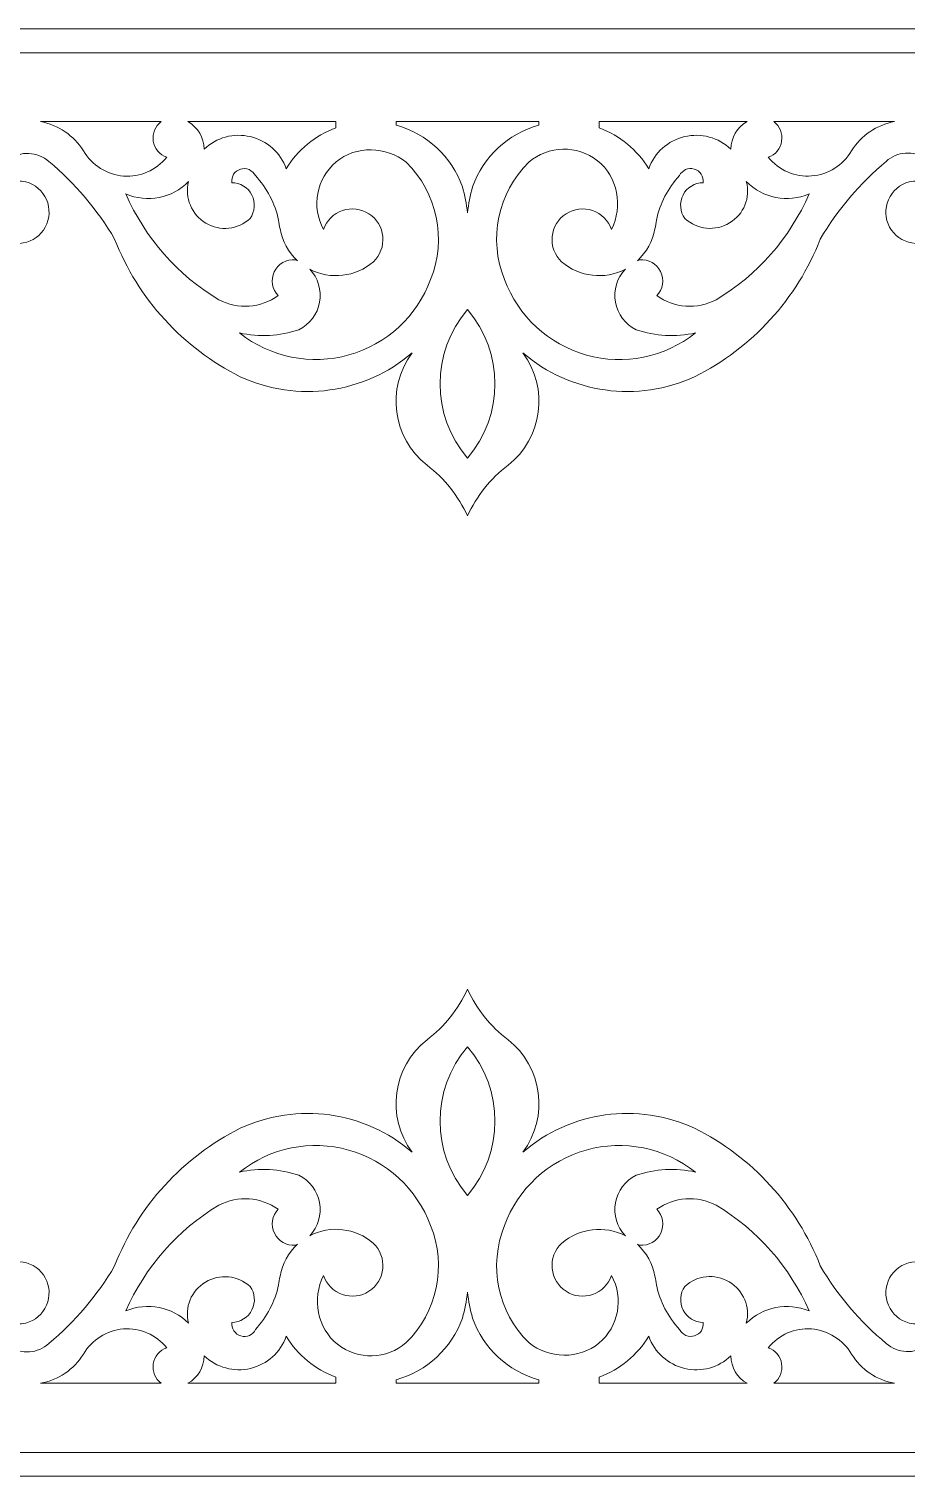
# Model space of a CAD drawing. Header units: millimetres. Extents: x 4605 to 4849, y 2366 to 2625.
# Drawn here: x 4670.2 to 4744.1, y 2366.1 to 2488.1 of the extents above; entities that cross this region are included whole.
import ezdxf

# ---------------------------------------------------------------- set-up
doc = ezdxf.new("R2010")
doc.units = ezdxf.units.MM
doc.header["$MEASUREMENT"] = 0
doc.layers.add('SITARA ALL', color=18, linetype='Continuous', true_color=0x000000)

msp = doc.modelspace()

# ---------------------------------------------------------------- linework, layer by layer
at = {"layer": 'SITARA ALL', "lineweight": 9}
for points, knots in [([(4605.15, 2488.06), (4605.15, 2488.06), (4849.15, 2488.06), (4849.15, 2488.06), (4849.15, 2488.06), (4849.15, 2366.06), (4849.15, 2366.06), (4849.15, 2366.06), (4605.15, 2366.06), (4605.15, 2366.06), (4605.15, 2366.06), (4605.15, 2488.06), (4605.15, 2488.06)], [0, 0, 0, 0, 0.25, 0.25, 0.25, 0.5, 0.5, 0.5, 0.75, 0.75, 0.75, 1, 1, 1, 1]), ([(4807.15, 2431.8), (4807.15, 2431.8), (4807.15, 2486.06), (4807.15, 2486.06), (4807.15, 2486.06), (4707.15, 2486.06), (4707.15, 2486.06), (4707.15, 2486.06), (4607.15, 2486.06), (4607.15, 2486.06), (4607.15, 2486.06), (4607.15, 2431.8), (4607.15, 2431.8), (4607.15, 2431.8), (4612.95, 2431.8), (4612.95, 2431.8), (4612.95, 2431.8), (4612.95, 2434.36), (4612.95, 2434.36), (4615.06, 2432.91), (4617.7, 2432.46), (4620.17, 2433.14), (4622.64, 2433.81), (4624.68, 2435.53), (4625.76, 2437.85), (4627.11, 2436.08), (4629.43, 2435.37), (4631.54, 2436.06), (4633.65, 2436.75), (4635.1, 2438.65), (4635.15, 2440.87), (4635.4, 2445.34), (4633.03, 2449.54), (4629.09, 2451.65), (4633.81, 2451.02), (4638.57, 2452.6), (4641.98, 2455.94), (4645.38, 2459.28), (4647.06, 2463.98), (4646.52, 2468.72), (4646.86, 2468.11), (4647.34, 2467.58), (4647.92, 2467.18), (4652.59, 2464.42), (4658.5, 2465.01), (4662.53, 2468.64), (4664, 2470.33), (4663.9, 2472.87), (4662.3, 2474.43), (4662.77, 2474.17), (4663.33, 2474.1), (4663.85, 2474.24), (4664.09, 2474.27), (4664.33, 2474.36), (4664.53, 2474.51), (4664.02, 2472.26), (4664.24, 2469.9), (4665.13, 2467.78), (4665.72, 2466.59), (4665.57, 2465.17), (4664.74, 2464.13), (4664.3, 2464.58), (4663.68, 2464.82), (4663.05, 2464.78), (4662.42, 2464.74), (4661.84, 2464.43), (4661.45, 2463.92), (4661.07, 2463.42), (4660.93, 2462.77), (4661.07, 2462.15), (4661.21, 2461.53), (4661.61, 2461.01), (4662.17, 2460.71), (4663.64, 2460.03), (4665.38, 2460.26), (4666.63, 2461.29), (4667.88, 2462.33), (4668.44, 2463.96), (4668.06, 2465.54), (4667.98, 2467.26), (4667.78, 2468.97), (4667.46, 2470.65), (4668.06, 2470.11), (4668.88, 2469.88), (4669.68, 2470.02), (4670.47, 2470.16), (4671.16, 2470.65), (4671.54, 2471.36), (4671.93, 2472.08), (4671.96, 2472.93), (4671.64, 2473.67), (4671.32, 2474.41), (4670.68, 2474.96), (4669.9, 2475.17), (4669.42, 2475.29), (4668.91, 2475.22), (4668.5, 2474.95), (4668.08, 2474.69), (4667.8, 2474.27), (4667.71, 2473.78), (4667.14, 2474.9), (4667.44, 2476.27), (4668.43, 2477.04), (4669.42, 2477.81), (4670.89, 2477.71), (4671.84, 2476.89), (4674.05, 2475.04), (4675.93, 2472.83), (4677.39, 2470.35), (4679.36, 2465.29), (4683.14, 2461.16), (4687.99, 2458.74), (4692.8, 2456.52), (4698.46, 2457.31), (4702.48, 2460.75), (4700.26, 2457.78), (4700.81, 2453.57), (4703.74, 2451.28), (4705.21, 2450.16), (4706.39, 2448.69), (4707.15, 2447), (4707.92, 2448.69), (4709.09, 2450.16), (4710.57, 2451.28), (4713.49, 2453.58), (4714.05, 2457.78), (4711.82, 2460.75), (4715.85, 2457.31), (4721.5, 2456.52), (4726.31, 2458.74), (4731.17, 2461.16), (4734.94, 2465.29), (4736.91, 2470.35), (4738.37, 2472.83), (4740.25, 2475.04), (4742.47, 2476.89), (4743.38, 2477.75), (4744.78, 2477.84), (4745.8, 2477.1), (4746.82, 2476.36), (4747.13, 2474.92), (4746.6, 2473.78), (4746.51, 2474.27), (4746.22, 2474.69), (4745.8, 2474.96), (4745.39, 2475.22), (4744.88, 2475.3), (4744.41, 2475.17), (4743.63, 2474.96), (4742.98, 2474.41), (4742.66, 2473.66), (4742.34, 2472.92), (4742.37, 2472.08), (4742.76, 2471.36), (4743.14, 2470.65), (4743.83, 2470.16), (4744.63, 2470.02), (4745.43, 2469.88), (4746.24, 2470.11), (4746.84, 2470.65), (4746.52, 2468.97), (4746.32, 2467.26), (4746.24, 2465.54), (4745.87, 2463.96), (4746.43, 2462.3), (4747.69, 2461.28), (4748.95, 2460.25), (4750.66, 2460.03), (4752.14, 2460.71), (4752.7, 2461.01), (4753.1, 2461.53), (4753.23, 2462.15), (4753.37, 2462.77), (4753.23, 2463.42), (4752.85, 2463.92), (4752.47, 2464.43), (4751.88, 2464.74), (4751.25, 2464.78), (4750.62, 2464.82), (4750, 2464.58), (4749.56, 2464.13), (4748.74, 2465.17), (4748.59, 2466.59), (4749.17, 2467.78), (4750.07, 2469.9), (4750.28, 2472.26), (4749.78, 2474.51), (4749.98, 2474.36), (4750.21, 2474.27), (4750.46, 2474.24), (4750.98, 2474.1), (4751.53, 2474.17), (4752, 2474.43), (4750.41, 2472.86), (4750.3, 2470.33), (4751.77, 2468.64), (4755.81, 2465.02), (4761.72, 2464.42), (4766.39, 2467.18), (4766.96, 2467.58), (4767.44, 2468.11), (4767.78, 2468.72), (4767.25, 2463.98), (4768.94, 2459.26), (4772.35, 2455.92), (4775.76, 2452.59), (4780.49, 2451.01), (4785.22, 2451.65), (4781.27, 2449.54), (4778.9, 2445.34), (4779.15, 2440.87), (4779.23, 2438.65), (4780.69, 2436.71), (4782.81, 2436.04), (4784.93, 2435.37), (4787.21, 2436.07), (4788.55, 2437.85), (4789.63, 2435.53), (4791.68, 2433.8), (4794.15, 2433.13), (4796.62, 2432.46), (4799.24, 2432.91), (4801.35, 2434.36), (4801.35, 2434.36), (4801.35, 2431.8), (4801.35, 2431.8), (4801.35, 2431.8), (4807.15, 2431.8), (4807.15, 2431.8)], [0, 0, 0, 0, 0.013158, 0.013158, 0.013158, 0.026316, 0.026316, 0.026316, 0.039474, 0.039474, 0.039474, 0.052632, 0.052632, 0.052632, 0.065789, 0.065789, 0.065789, 0.078947, 0.078947, 0.078947, 0.092105, 0.092105, 0.092105, 0.105263, 0.105263, 0.105263, 0.118421, 0.118421, 0.118421, 0.131579, 0.131579, 0.131579, 0.144737, 0.144737, 0.144737, 0.157895, 0.157895, 0.157895, 0.171053, 0.171053, 0.171053, 0.184211, 0.184211, 0.184211, 0.197368, 0.197368, 0.197368, 0.210526, 0.210526, 0.210526, 0.223684, 0.223684, 0.223684, 0.236842, 0.236842, 0.236842, 0.25, 0.25, 0.25, 0.263158, 0.263158, 0.263158, 0.276316, 0.276316, 0.276316, 0.289474, 0.289474, 0.289474, 0.302632, 0.302632, 0.302632, 0.315789, 0.315789, 0.315789, 0.328947, 0.328947, 0.328947, 0.342105, 0.342105, 0.342105, 0.355263, 0.355263, 0.355263, 0.368421, 0.368421, 0.368421, 0.381579, 0.381579, 0.381579, 0.394737, 0.394737, 0.394737, 0.407895, 0.407895, 0.407895, 0.421053, 0.421053, 0.421053, 0.434211, 0.434211, 0.434211, 0.447368, 0.447368, 0.447368, 0.460526, 0.460526, 0.460526, 0.473684, 0.473684, 0.473684, 0.486842, 0.486842, 0.486842, 0.5, 0.5, 0.5, 0.513158, 0.513158, 0.513158, 0.526316, 0.526316, 0.526316, 0.539474, 0.539474, 0.539474, 0.552632, 0.552632, 0.552632, 0.565789, 0.565789, 0.565789, 0.578947, 0.578947, 0.578947, 0.592105, 0.592105, 0.592105, 0.605263, 0.605263, 0.605263, 0.618421, 0.618421, 0.618421, 0.631579, 0.631579, 0.631579, 0.644737, 0.644737, 0.644737, 0.657895, 0.657895, 0.657895, 0.671053, 0.671053, 0.671053, 0.684211, 0.684211, 0.684211, 0.697368, 0.697368, 0.697368, 0.710526, 0.710526, 0.710526, 0.723684, 0.723684, 0.723684, 0.736842, 0.736842, 0.736842, 0.75, 0.75, 0.75, 0.763158, 0.763158, 0.763158, 0.776316, 0.776316, 0.776316, 0.789474, 0.789474, 0.789474, 0.802632, 0.802632, 0.802632, 0.815789, 0.815789, 0.815789, 0.828947, 0.828947, 0.828947, 0.842105, 0.842105, 0.842105, 0.855263, 0.855263, 0.855263, 0.868421, 0.868421, 0.868421, 0.881579, 0.881579, 0.881579, 0.894737, 0.894737, 0.894737, 0.907895, 0.907895, 0.907895, 0.921053, 0.921053, 0.921053, 0.934211, 0.934211, 0.934211, 0.947368, 0.947368, 0.947368, 0.960526, 0.960526, 0.960526, 0.973684, 0.973684, 0.973684, 0.986842, 0.986842, 0.986842, 1, 1, 1, 1]), ([(4681.79, 2477.24), (4680.9, 2476.15), (4679.54, 2475.56), (4678.14, 2475.66), (4676.74, 2475.77), (4675.47, 2476.57), (4674.76, 2477.79), (4673.95, 2479.08), (4672.63, 2479.97), (4671.13, 2480.25), (4671.13, 2480.25), (4681.32, 2480.25), (4681.32, 2480.25), (4680.81, 2479.86), (4680.55, 2479.23), (4680.65, 2478.6), (4680.75, 2477.97), (4681.18, 2477.45), (4681.79, 2477.24)], [0, 0, 0, 0, 0.166667, 0.166667, 0.166667, 0.333333, 0.333333, 0.333333, 0.5, 0.5, 0.5, 0.666667, 0.666667, 0.666667, 0.833333, 0.833333, 0.833333, 1, 1, 1, 1]), ([(4691.86, 2476.28), (4691.38, 2477.63), (4690.24, 2478.65), (4688.84, 2478.98), (4687.44, 2479.31), (4685.97, 2478.92), (4684.93, 2477.92), (4684.93, 2478.89), (4684.41, 2479.77), (4683.57, 2480.25), (4683.57, 2480.25), (4696.04, 2480.25), (4696.04, 2480.25), (4696.04, 2480.25), (4696.04, 2479.72), (4696.04, 2479.72), (4694.3, 2479.08), (4692.83, 2477.86), (4691.86, 2476.28)], [0, 0, 0, 0, 0.166667, 0.166667, 0.166667, 0.333333, 0.333333, 0.333333, 0.5, 0.5, 0.5, 0.666667, 0.666667, 0.666667, 0.833333, 0.833333, 0.833333, 1, 1, 1, 1]), ([(4707.15, 2472.55), (4707.07, 2473.3), (4706.93, 2474.04), (4706.72, 2474.76), (4705.81, 2477.29), (4703.73, 2479.23), (4701.14, 2479.95), (4701.14, 2479.95), (4701.14, 2480.25), (4701.14, 2480.25), (4701.14, 2480.25), (4707.12, 2480.25), (4707.12, 2480.25), (4707.12, 2480.25), (4713.17, 2480.25), (4713.17, 2480.25), (4713.17, 2480.25), (4713.17, 2479.95), (4713.17, 2479.95), (4710.57, 2479.23), (4708.49, 2477.29), (4707.58, 2474.76), (4707.38, 2474.04), (4707.23, 2473.3), (4707.15, 2472.55)], [0, 0, 0, 0, 0.125, 0.125, 0.125, 0.25, 0.25, 0.25, 0.375, 0.375, 0.375, 0.5, 0.5, 0.5, 0.625, 0.625, 0.625, 0.75, 0.75, 0.75, 0.875, 0.875, 0.875, 1, 1, 1, 1]), ([(4722.44, 2476.28), (4721.47, 2477.86), (4720, 2479.08), (4718.26, 2479.72), (4718.26, 2479.72), (4718.26, 2480.25), (4718.26, 2480.25), (4718.26, 2480.25), (4730.73, 2480.25), (4730.73, 2480.25), (4729.89, 2479.77), (4729.37, 2478.89), (4729.37, 2477.92), (4728.33, 2478.92), (4726.85, 2479.31), (4725.45, 2478.98), (4724.05, 2478.64), (4722.92, 2477.63), (4722.44, 2476.28)], [0, 0, 0, 0, 0.166667, 0.166667, 0.166667, 0.333333, 0.333333, 0.333333, 0.5, 0.5, 0.5, 0.666667, 0.666667, 0.666667, 0.833333, 0.833333, 0.833333, 1, 1, 1, 1]), ([(4732.52, 2477.24), (4733.12, 2477.45), (4733.56, 2477.98), (4733.65, 2478.61), (4733.75, 2479.24), (4733.49, 2479.87), (4732.98, 2480.25), (4732.98, 2480.25), (4743.18, 2480.25), (4743.18, 2480.25), (4741.67, 2479.97), (4740.35, 2479.08), (4739.54, 2477.79), (4738.84, 2476.57), (4737.58, 2475.78), (4736.18, 2475.67), (4734.78, 2475.55), (4733.4, 2476.15), (4732.52, 2477.24)], [0, 0, 0, 0, 0.166667, 0.166667, 0.166667, 0.333333, 0.333333, 0.333333, 0.5, 0.5, 0.5, 0.666667, 0.666667, 0.666667, 0.833333, 0.833333, 0.833333, 1, 1, 1, 1]), ([(4687.92, 2462.43), (4689.58, 2462.07), (4691.31, 2462.16), (4692.92, 2462.7), (4693.84, 2463.15), (4694.5, 2464.01), (4694.68, 2465.02), (4694.86, 2466.04), (4694.55, 2467.07), (4693.84, 2467.81), (4695.59, 2466.89), (4697.72, 2467.14), (4699.21, 2468.44), (4699.79, 2468.98), (4700.08, 2469.76), (4700.01, 2470.55), (4699.94, 2471.34), (4699.51, 2472.05), (4698.84, 2472.48), (4698.17, 2472.91), (4697.35, 2473.01), (4696.6, 2472.75), (4695.85, 2472.49), (4695.26, 2471.9), (4695.01, 2471.15), (4693.95, 2473.06), (4694.4, 2475.45), (4696.07, 2476.85), (4697.74, 2478.26), (4700.29, 2478.18), (4701.99, 2476.82), (4704.6, 2474.24), (4705.41, 2470.35), (4704.04, 2466.94), (4702.89, 2463.84), (4700.33, 2461.47), (4697.14, 2460.58), (4693.96, 2459.68), (4690.52, 2460.38), (4687.92, 2462.43)], [0, 0, 0, 0, 0.076923, 0.076923, 0.076923, 0.153846, 0.153846, 0.153846, 0.230769, 0.230769, 0.230769, 0.307692, 0.307692, 0.307692, 0.384615, 0.384615, 0.384615, 0.461538, 0.461538, 0.461538, 0.538462, 0.538462, 0.538462, 0.615385, 0.615385, 0.615385, 0.692308, 0.692308, 0.692308, 0.769231, 0.769231, 0.769231, 0.846154, 0.846154, 0.846154, 0.923077, 0.923077, 0.923077, 1, 1, 1, 1]), ([(4726.38, 2462.43), (4723.79, 2460.37), (4720.37, 2459.68), (4717.18, 2460.57), (4714, 2461.46), (4711.42, 2463.84), (4710.27, 2466.94), (4708.89, 2470.34), (4709.71, 2474.24), (4712.32, 2476.82), (4713.97, 2478.24), (4716.4, 2478.3), (4718.12, 2476.95), (4719.83, 2475.61), (4720.29, 2473.1), (4719.3, 2471.15), (4719.04, 2471.9), (4718.45, 2472.49), (4717.7, 2472.75), (4716.95, 2473.01), (4716.13, 2472.91), (4715.46, 2472.48), (4714.8, 2472.05), (4714.37, 2471.34), (4714.29, 2470.55), (4714.22, 2469.76), (4714.51, 2468.98), (4715.09, 2468.44), (4716.58, 2467.14), (4718.72, 2466.89), (4720.47, 2467.81), (4719.76, 2467.07), (4719.45, 2466.03), (4719.63, 2465.02), (4719.81, 2464.01), (4720.46, 2463.15), (4721.38, 2462.7), (4722.99, 2462.16), (4724.72, 2462.07), (4726.38, 2462.43)], [0, 0, 0, 0, 0.076923, 0.076923, 0.076923, 0.153846, 0.153846, 0.153846, 0.230769, 0.230769, 0.230769, 0.307692, 0.307692, 0.307692, 0.384615, 0.384615, 0.384615, 0.461538, 0.461538, 0.461538, 0.538462, 0.538462, 0.538462, 0.615385, 0.615385, 0.615385, 0.692308, 0.692308, 0.692308, 0.769231, 0.769231, 0.769231, 0.846154, 0.846154, 0.846154, 0.923077, 0.923077, 0.923077, 1, 1, 1, 1]), ([(4686.18, 2465.23), (4682.7, 2467.31), (4679.96, 2470.43), (4678.33, 2474.15), (4680.14, 2473.38), (4682.24, 2473.79), (4683.63, 2475.19), (4683.28, 2473.83), (4683.88, 2472.4), (4685.08, 2471.69), (4686.29, 2470.98), (4687.79, 2471.12), (4688.81, 2472.08), (4689.23, 2472.66), (4689.29, 2473.43), (4688.97, 2474.06), (4688.64, 2474.7), (4687.99, 2475.1), (4687.27, 2475.1), (4687.21, 2475.61), (4687.51, 2476.09), (4688, 2476.24), (4688.48, 2476.4), (4689.03, 2476.15), (4689.27, 2475.7), (4690.24, 2474.64), (4690.91, 2473.35), (4691.22, 2471.94), (4691.25, 2471.7), (4691.29, 2471.45), (4691.35, 2471.21), (4691.53, 2470.18), (4692.05, 2469.23), (4692.82, 2468.52), (4692.76, 2468.55), (4692.7, 2468.57), (4692.63, 2468.6), (4691.89, 2468.67), (4691.17, 2468.26), (4690.85, 2467.58), (4690.53, 2466.9), (4690.66, 2466.11), (4691.19, 2465.58), (4689.72, 2464.53), (4687.78, 2464.39), (4686.18, 2465.23)], [0, 0, 0, 0, 0.066667, 0.066667, 0.066667, 0.133333, 0.133333, 0.133333, 0.2, 0.2, 0.2, 0.266667, 0.266667, 0.266667, 0.333333, 0.333333, 0.333333, 0.4, 0.4, 0.4, 0.466667, 0.466667, 0.466667, 0.533333, 0.533333, 0.533333, 0.6, 0.6, 0.6, 0.666667, 0.666667, 0.666667, 0.733333, 0.733333, 0.733333, 0.8, 0.8, 0.8, 0.866667, 0.866667, 0.866667, 0.933333, 0.933333, 0.933333, 1, 1, 1, 1]), ([(4728.13, 2465.23), (4726.52, 2464.39), (4724.58, 2464.53), (4723.11, 2465.58), (4723.64, 2466.11), (4723.77, 2466.92), (4723.44, 2467.6), (4723.12, 2468.27), (4722.42, 2468.68), (4721.67, 2468.6), (4721.61, 2468.57), (4721.54, 2468.55), (4721.48, 2468.52), (4722.25, 2469.23), (4722.77, 2470.18), (4722.96, 2471.21), (4723.01, 2471.45), (4723.05, 2471.7), (4723.08, 2471.94), (4723.39, 2473.35), (4724.06, 2474.64), (4725.03, 2475.7), (4725.26, 2476.16), (4725.77, 2476.39), (4726.27, 2476.25), (4726.76, 2476.12), (4727.08, 2475.61), (4727.03, 2475.1), (4726.31, 2475.1), (4725.66, 2474.7), (4725.33, 2474.06), (4725.01, 2473.42), (4725.07, 2472.65), (4725.49, 2472.08), (4726.53, 2471.13), (4728.06, 2470.98), (4729.26, 2471.71), (4730.46, 2472.44), (4731.04, 2473.83), (4730.67, 2475.19), (4732.06, 2473.79), (4734.16, 2473.38), (4735.97, 2474.15), (4734.35, 2470.43), (4731.6, 2467.31), (4728.13, 2465.23)], [0, 0, 0, 0, 0.066667, 0.066667, 0.066667, 0.133333, 0.133333, 0.133333, 0.2, 0.2, 0.2, 0.266667, 0.266667, 0.266667, 0.333333, 0.333333, 0.333333, 0.4, 0.4, 0.4, 0.466667, 0.466667, 0.466667, 0.533333, 0.533333, 0.533333, 0.6, 0.6, 0.6, 0.666667, 0.666667, 0.666667, 0.733333, 0.733333, 0.733333, 0.8, 0.8, 0.8, 0.866667, 0.866667, 0.866667, 0.933333, 0.933333, 0.933333, 1, 1, 1, 1]), ([(4707.15, 2451.87), (4704.07, 2455.48), (4704.08, 2460.8), (4707.15, 2464.41), (4710.23, 2460.8), (4710.23, 2455.48), (4707.15, 2451.87)], [0, 0, 0, 0, 0.5, 0.5, 0.5, 1, 1, 1, 1]), ([(4807.15, 2422.33), (4807.15, 2422.33), (4801.35, 2422.33), (4801.35, 2422.33), (4801.35, 2422.33), (4801.35, 2419.76), (4801.35, 2419.76), (4799.24, 2421.21), (4796.6, 2421.66), (4794.13, 2420.99), (4791.66, 2420.31), (4789.62, 2418.6), (4788.55, 2416.28), (4787.19, 2418.04), (4784.87, 2418.75), (4782.76, 2418.06), (4780.65, 2417.37), (4779.2, 2415.48), (4779.15, 2413.25), (4778.91, 2408.78), (4781.27, 2404.58), (4785.22, 2402.47), (4780.49, 2403.1), (4775.73, 2401.52), (4772.33, 2398.18), (4768.92, 2394.84), (4767.24, 2390.14), (4767.78, 2385.4), (4767.44, 2386.02), (4766.96, 2386.54), (4766.39, 2386.95), (4761.72, 2389.7), (4755.81, 2389.11), (4751.77, 2385.49), (4750.31, 2383.8), (4750.4, 2381.26), (4752, 2379.69), (4751.53, 2379.95), (4750.98, 2380.02), (4750.46, 2379.88), (4750.21, 2379.86), (4749.98, 2379.76), (4749.78, 2379.61), (4750.28, 2381.87), (4750.07, 2384.22), (4749.17, 2386.35), (4748.58, 2387.54), (4748.74, 2388.96), (4749.56, 2389.99), (4750, 2389.54), (4750.62, 2389.3), (4751.25, 2389.34), (4751.89, 2389.38), (4752.47, 2389.69), (4752.85, 2390.2), (4753.23, 2390.71), (4753.37, 2391.35), (4753.23, 2391.97), (4753.1, 2392.59), (4752.7, 2393.12), (4752.14, 2393.42), (4750.66, 2394.09), (4748.93, 2393.86), (4747.67, 2392.83), (4746.42, 2391.8), (4745.86, 2390.16), (4746.24, 2388.58), (4746.32, 2386.87), (4746.52, 2385.16), (4746.84, 2383.47), (4746.24, 2384.01), (4745.42, 2384.24), (4744.63, 2384.1), (4743.83, 2383.96), (4743.14, 2383.47), (4742.76, 2382.76), (4742.38, 2382.05), (4742.34, 2381.2), (4742.66, 2380.46), (4742.99, 2379.71), (4743.63, 2379.16), (4744.41, 2378.96), (4744.88, 2378.83), (4745.39, 2378.91), (4745.81, 2379.17), (4746.22, 2379.43), (4746.51, 2379.86), (4746.6, 2380.34), (4747.17, 2379.22), (4746.86, 2377.85), (4745.87, 2377.08), (4744.88, 2376.31), (4743.41, 2376.41), (4742.47, 2377.24), (4740.25, 2379.08), (4738.37, 2381.29), (4736.91, 2383.78), (4734.94, 2388.83), (4731.17, 2392.97), (4726.31, 2395.38), (4721.5, 2397.6), (4715.85, 2396.82), (4711.82, 2393.37), (4714.04, 2396.35), (4713.49, 2400.55), (4710.57, 2402.84), (4709.09, 2403.96), (4707.92, 2405.43), (4707.15, 2407.12), (4706.39, 2405.43), (4705.21, 2403.96), (4703.74, 2402.84), (4700.81, 2400.55), (4700.26, 2396.34), (4702.48, 2393.37), (4698.46, 2396.82), (4692.8, 2397.6), (4687.99, 2395.38), (4683.14, 2392.96), (4679.36, 2388.83), (4677.39, 2383.78), (4675.93, 2381.29), (4674.05, 2379.08), (4671.84, 2377.24), (4670.92, 2376.38), (4669.52, 2376.29), (4668.51, 2377.02), (4667.49, 2377.76), (4667.18, 2379.2), (4667.71, 2380.34), (4667.8, 2379.86), (4668.08, 2379.43), (4668.5, 2379.17), (4668.92, 2378.91), (4669.42, 2378.83), (4669.9, 2378.96), (4670.68, 2379.16), (4671.32, 2379.72), (4671.64, 2380.46), (4671.96, 2381.2), (4671.93, 2382.05), (4671.54, 2382.76), (4671.16, 2383.47), (4670.47, 2383.97), (4669.67, 2384.1), (4668.88, 2384.24), (4668.06, 2384.01), (4667.46, 2383.47), (4667.78, 2385.16), (4667.98, 2386.87), (4668.06, 2388.58), (4668.43, 2390.16), (4667.87, 2391.82), (4666.61, 2392.84), (4665.35, 2393.87), (4663.64, 2394.1), (4662.17, 2393.42), (4661.61, 2393.12), (4661.21, 2392.59), (4661.07, 2391.97), (4660.93, 2391.35), (4661.07, 2390.7), (4661.45, 2390.2), (4661.84, 2389.69), (4662.42, 2389.38), (4663.05, 2389.34), (4663.69, 2389.3), (4664.3, 2389.54), (4664.74, 2389.99), (4665.57, 2388.96), (4665.72, 2387.54), (4665.13, 2386.35), (4664.24, 2384.22), (4664.02, 2381.87), (4664.53, 2379.61), (4664.33, 2379.76), (4664.09, 2379.86), (4663.85, 2379.88), (4663.33, 2380.02), (4662.77, 2379.95), (4662.3, 2379.69), (4663.9, 2381.26), (4664, 2383.8), (4662.53, 2385.49), (4658.5, 2389.11), (4652.59, 2389.7), (4647.92, 2386.95), (4647.34, 2386.54), (4646.86, 2386.02), (4646.52, 2385.4), (4647.05, 2390.15), (4645.37, 2394.87), (4641.95, 2398.2), (4638.54, 2401.54), (4633.81, 2403.11), (4629.09, 2402.47), (4633.03, 2404.58), (4635.4, 2408.78), (4635.15, 2413.25), (4635.08, 2415.48), (4633.61, 2417.41), (4631.49, 2418.08), (4629.37, 2418.75), (4627.09, 2418.05), (4625.76, 2416.28), (4624.68, 2418.6), (4622.63, 2420.32), (4620.16, 2420.99), (4617.69, 2421.66), (4615.06, 2421.22), (4612.95, 2419.76), (4612.95, 2419.76), (4612.95, 2422.33), (4612.95, 2422.33), (4612.95, 2422.33), (4607.15, 2422.33), (4607.15, 2422.33), (4607.15, 2422.33), (4607.15, 2368.06), (4607.15, 2368.06), (4607.15, 2368.06), (4707.15, 2368.06), (4707.15, 2368.06), (4707.15, 2368.06), (4807.15, 2368.06), (4807.15, 2368.06), (4807.15, 2368.06), (4807.15, 2422.33), (4807.15, 2422.33)], [0, 0, 0, 0, 0.013158, 0.013158, 0.013158, 0.026316, 0.026316, 0.026316, 0.039474, 0.039474, 0.039474, 0.052632, 0.052632, 0.052632, 0.065789, 0.065789, 0.065789, 0.078947, 0.078947, 0.078947, 0.092105, 0.092105, 0.092105, 0.105263, 0.105263, 0.105263, 0.118421, 0.118421, 0.118421, 0.131579, 0.131579, 0.131579, 0.144737, 0.144737, 0.144737, 0.157895, 0.157895, 0.157895, 0.171053, 0.171053, 0.171053, 0.184211, 0.184211, 0.184211, 0.197368, 0.197368, 0.197368, 0.210526, 0.210526, 0.210526, 0.223684, 0.223684, 0.223684, 0.236842, 0.236842, 0.236842, 0.25, 0.25, 0.25, 0.263158, 0.263158, 0.263158, 0.276316, 0.276316, 0.276316, 0.289474, 0.289474, 0.289474, 0.302632, 0.302632, 0.302632, 0.315789, 0.315789, 0.315789, 0.328947, 0.328947, 0.328947, 0.342105, 0.342105, 0.342105, 0.355263, 0.355263, 0.355263, 0.368421, 0.368421, 0.368421, 0.381579, 0.381579, 0.381579, 0.394737, 0.394737, 0.394737, 0.407895, 0.407895, 0.407895, 0.421053, 0.421053, 0.421053, 0.434211, 0.434211, 0.434211, 0.447368, 0.447368, 0.447368, 0.460526, 0.460526, 0.460526, 0.473684, 0.473684, 0.473684, 0.486842, 0.486842, 0.486842, 0.5, 0.5, 0.5, 0.513158, 0.513158, 0.513158, 0.526316, 0.526316, 0.526316, 0.539474, 0.539474, 0.539474, 0.552632, 0.552632, 0.552632, 0.565789, 0.565789, 0.565789, 0.578947, 0.578947, 0.578947, 0.592105, 0.592105, 0.592105, 0.605263, 0.605263, 0.605263, 0.618421, 0.618421, 0.618421, 0.631579, 0.631579, 0.631579, 0.644737, 0.644737, 0.644737, 0.657895, 0.657895, 0.657895, 0.671053, 0.671053, 0.671053, 0.684211, 0.684211, 0.684211, 0.697368, 0.697368, 0.697368, 0.710526, 0.710526, 0.710526, 0.723684, 0.723684, 0.723684, 0.736842, 0.736842, 0.736842, 0.75, 0.75, 0.75, 0.763158, 0.763158, 0.763158, 0.776316, 0.776316, 0.776316, 0.789474, 0.789474, 0.789474, 0.802632, 0.802632, 0.802632, 0.815789, 0.815789, 0.815789, 0.828947, 0.828947, 0.828947, 0.842105, 0.842105, 0.842105, 0.855263, 0.855263, 0.855263, 0.868421, 0.868421, 0.868421, 0.881579, 0.881579, 0.881579, 0.894737, 0.894737, 0.894737, 0.907895, 0.907895, 0.907895, 0.921053, 0.921053, 0.921053, 0.934211, 0.934211, 0.934211, 0.947368, 0.947368, 0.947368, 0.960526, 0.960526, 0.960526, 0.973684, 0.973684, 0.973684, 0.986842, 0.986842, 0.986842, 1, 1, 1, 1]), ([(4707.15, 2402.26), (4710.23, 2398.65), (4710.23, 2393.33), (4707.15, 2389.71), (4704.07, 2393.32), (4704.08, 2398.64), (4707.15, 2402.26)], [0, 0, 0, 0, 0.5, 0.5, 0.5, 1, 1, 1, 1]), ([(4687.92, 2391.69), (4690.51, 2393.75), (4693.93, 2394.44), (4697.12, 2393.55), (4700.31, 2392.66), (4702.88, 2390.28), (4704.04, 2387.18), (4705.41, 2383.78), (4704.6, 2379.88), (4701.99, 2377.31), (4700.33, 2375.88), (4697.9, 2375.83), (4696.19, 2377.17), (4694.47, 2378.52), (4694.02, 2381.03), (4695.01, 2382.97), (4695.26, 2382.22), (4695.85, 2381.63), (4696.6, 2381.37), (4697.35, 2381.11), (4698.17, 2381.21), (4698.84, 2381.64), (4699.51, 2382.07), (4699.94, 2382.78), (4700.01, 2383.57), (4700.08, 2384.36), (4699.79, 2385.14), (4699.21, 2385.68), (4697.72, 2386.98), (4695.59, 2387.24), (4693.84, 2386.31), (4694.55, 2387.06), (4694.86, 2388.09), (4694.68, 2389.11), (4694.49, 2390.12), (4693.85, 2390.98), (4692.92, 2391.42), (4691.31, 2391.96), (4689.58, 2392.05), (4687.92, 2391.69)], [0, 0, 0, 0, 0.076923, 0.076923, 0.076923, 0.153846, 0.153846, 0.153846, 0.230769, 0.230769, 0.230769, 0.307692, 0.307692, 0.307692, 0.384615, 0.384615, 0.384615, 0.461538, 0.461538, 0.461538, 0.538462, 0.538462, 0.538462, 0.615385, 0.615385, 0.615385, 0.692308, 0.692308, 0.692308, 0.769231, 0.769231, 0.769231, 0.846154, 0.846154, 0.846154, 0.923077, 0.923077, 0.923077, 1, 1, 1, 1]), ([(4726.38, 2391.69), (4724.72, 2392.05), (4722.99, 2391.96), (4721.38, 2391.42), (4720.46, 2390.97), (4719.81, 2390.11), (4719.63, 2389.1), (4719.45, 2388.09), (4719.76, 2387.06), (4720.47, 2386.31), (4718.72, 2387.23), (4716.58, 2386.98), (4715.09, 2385.68), (4714.51, 2385.14), (4714.22, 2384.36), (4714.29, 2383.57), (4714.37, 2382.78), (4714.8, 2382.07), (4715.46, 2381.64), (4716.13, 2381.21), (4716.96, 2381.11), (4717.71, 2381.37), (4718.46, 2381.63), (4719.04, 2382.22), (4719.3, 2382.97), (4720.35, 2381.06), (4719.91, 2378.67), (4718.24, 2377.27), (4716.57, 2375.87), (4714.02, 2375.94), (4712.32, 2377.31), (4709.7, 2379.88), (4708.9, 2383.78), (4710.27, 2387.18), (4711.41, 2390.28), (4713.98, 2392.65), (4717.16, 2393.55), (4720.34, 2394.44), (4723.78, 2393.74), (4726.38, 2391.69)], [0, 0, 0, 0, 0.076923, 0.076923, 0.076923, 0.153846, 0.153846, 0.153846, 0.230769, 0.230769, 0.230769, 0.307692, 0.307692, 0.307692, 0.384615, 0.384615, 0.384615, 0.461538, 0.461538, 0.461538, 0.538462, 0.538462, 0.538462, 0.615385, 0.615385, 0.615385, 0.692308, 0.692308, 0.692308, 0.769231, 0.769231, 0.769231, 0.846154, 0.846154, 0.846154, 0.923077, 0.923077, 0.923077, 1, 1, 1, 1]), ([(4686.18, 2388.9), (4687.78, 2389.73), (4689.72, 2389.59), (4691.19, 2388.55), (4690.67, 2388.01), (4690.53, 2387.2), (4690.86, 2386.53), (4691.19, 2385.85), (4691.89, 2385.45), (4692.63, 2385.53), (4692.7, 2385.55), (4692.76, 2385.58), (4692.82, 2385.6), (4692.05, 2384.89), (4691.53, 2383.95), (4691.35, 2382.91), (4691.29, 2382.67), (4691.25, 2382.42), (4691.22, 2382.18), (4690.91, 2380.78), (4690.24, 2379.48), (4689.27, 2378.42), (4689.05, 2377.96), (4688.53, 2377.73), (4688.04, 2377.87), (4687.55, 2378.01), (4687.23, 2378.51), (4687.27, 2379.02), (4687.99, 2379.02), (4688.65, 2379.43), (4688.97, 2380.07), (4689.29, 2380.71), (4689.24, 2381.47), (4688.81, 2382.05), (4687.78, 2382.99), (4686.24, 2383.14), (4685.04, 2382.41), (4683.85, 2381.68), (4683.26, 2380.29), (4683.63, 2378.94), (4682.24, 2380.33), (4680.14, 2380.75), (4678.33, 2379.98), (4679.96, 2383.69), (4682.7, 2386.81), (4686.18, 2388.9)], [0, 0, 0, 0, 0.066667, 0.066667, 0.066667, 0.133333, 0.133333, 0.133333, 0.2, 0.2, 0.2, 0.266667, 0.266667, 0.266667, 0.333333, 0.333333, 0.333333, 0.4, 0.4, 0.4, 0.466667, 0.466667, 0.466667, 0.533333, 0.533333, 0.533333, 0.6, 0.6, 0.6, 0.666667, 0.666667, 0.666667, 0.733333, 0.733333, 0.733333, 0.8, 0.8, 0.8, 0.866667, 0.866667, 0.866667, 0.933333, 0.933333, 0.933333, 1, 1, 1, 1]), ([(4728.13, 2388.9), (4731.6, 2386.81), (4734.35, 2383.69), (4735.97, 2379.98), (4734.16, 2380.74), (4732.06, 2380.33), (4730.67, 2378.94), (4731.02, 2380.3), (4730.43, 2381.72), (4729.22, 2382.43), (4728.01, 2383.14), (4726.51, 2383.01), (4725.49, 2382.05), (4725.07, 2381.47), (4725.01, 2380.7), (4725.34, 2380.06), (4725.67, 2379.42), (4726.31, 2379.02), (4727.03, 2379.02), (4727.1, 2378.51), (4726.79, 2378.04), (4726.3, 2377.88), (4725.82, 2377.73), (4725.27, 2377.97), (4725.03, 2378.42), (4724.06, 2379.48), (4723.39, 2380.78), (4723.08, 2382.18), (4723.05, 2382.42), (4723.01, 2382.67), (4722.96, 2382.91), (4722.77, 2383.95), (4722.25, 2384.89), (4721.48, 2385.6), (4721.54, 2385.58), (4721.61, 2385.55), (4721.67, 2385.53), (4722.42, 2385.45), (4723.13, 2385.86), (4723.45, 2386.54), (4723.77, 2387.22), (4723.64, 2388.02), (4723.11, 2388.55), (4724.58, 2389.59), (4726.52, 2389.73), (4728.13, 2388.9)], [0, 0, 0, 0, 0.066667, 0.066667, 0.066667, 0.133333, 0.133333, 0.133333, 0.2, 0.2, 0.2, 0.266667, 0.266667, 0.266667, 0.333333, 0.333333, 0.333333, 0.4, 0.4, 0.4, 0.466667, 0.466667, 0.466667, 0.533333, 0.533333, 0.533333, 0.6, 0.6, 0.6, 0.666667, 0.666667, 0.666667, 0.733333, 0.733333, 0.733333, 0.8, 0.8, 0.8, 0.866667, 0.866667, 0.866667, 0.933333, 0.933333, 0.933333, 1, 1, 1, 1]), ([(4707.15, 2381.57), (4707.23, 2380.82), (4707.38, 2380.09), (4707.58, 2379.37), (4708.49, 2376.83), (4710.57, 2374.89), (4713.17, 2374.18), (4713.17, 2374.18), (4713.17, 2373.88), (4713.17, 2373.88), (4713.17, 2373.88), (4707.12, 2373.88), (4707.12, 2373.88), (4707.12, 2373.88), (4701.14, 2373.88), (4701.14, 2373.88), (4701.14, 2373.88), (4701.14, 2374.18), (4701.14, 2374.18), (4703.73, 2374.9), (4705.81, 2376.83), (4706.72, 2379.37), (4706.93, 2380.09), (4707.07, 2380.82), (4707.15, 2381.57)], [0, 0, 0, 0, 0.125, 0.125, 0.125, 0.25, 0.25, 0.25, 0.375, 0.375, 0.375, 0.5, 0.5, 0.5, 0.625, 0.625, 0.625, 0.75, 0.75, 0.75, 0.875, 0.875, 0.875, 1, 1, 1, 1]), ([(4681.79, 2376.88), (4681.18, 2376.67), (4680.75, 2376.15), (4680.65, 2375.52), (4680.56, 2374.88), (4680.81, 2374.26), (4681.32, 2373.88), (4681.32, 2373.88), (4671.13, 2373.88), (4671.13, 2373.88), (4672.63, 2374.15), (4673.95, 2375.04), (4674.76, 2376.34), (4675.47, 2377.55), (4676.72, 2378.35), (4678.13, 2378.46), (4679.53, 2378.57), (4680.9, 2377.97), (4681.79, 2376.88)], [0, 0, 0, 0, 0.166667, 0.166667, 0.166667, 0.333333, 0.333333, 0.333333, 0.5, 0.5, 0.5, 0.666667, 0.666667, 0.666667, 0.833333, 0.833333, 0.833333, 1, 1, 1, 1]), ([(4691.86, 2377.85), (4692.83, 2376.26), (4694.3, 2375.05), (4696.04, 2374.4), (4696.04, 2374.4), (4696.04, 2373.88), (4696.04, 2373.88), (4696.04, 2373.88), (4683.57, 2373.88), (4683.57, 2373.88), (4684.41, 2374.35), (4684.93, 2375.24), (4684.93, 2376.2), (4685.97, 2375.21), (4687.45, 2374.81), (4688.85, 2375.14), (4690.25, 2375.48), (4691.38, 2376.49), (4691.86, 2377.85)], [0, 0, 0, 0, 0.166667, 0.166667, 0.166667, 0.333333, 0.333333, 0.333333, 0.5, 0.5, 0.5, 0.666667, 0.666667, 0.666667, 0.833333, 0.833333, 0.833333, 1, 1, 1, 1]), ([(4722.44, 2377.85), (4722.93, 2376.49), (4724.06, 2375.47), (4725.47, 2375.14), (4726.87, 2374.81), (4728.33, 2375.2), (4729.37, 2376.2), (4729.37, 2375.24), (4729.89, 2374.35), (4730.73, 2373.88), (4730.73, 2373.88), (4718.26, 2373.88), (4718.26, 2373.88), (4718.26, 2373.88), (4718.26, 2374.4), (4718.26, 2374.4), (4720, 2375.05), (4721.47, 2376.26), (4722.44, 2377.85)], [0, 0, 0, 0, 0.166667, 0.166667, 0.166667, 0.333333, 0.333333, 0.333333, 0.5, 0.5, 0.5, 0.666667, 0.666667, 0.666667, 0.833333, 0.833333, 0.833333, 1, 1, 1, 1]), ([(4732.52, 2376.88), (4733.4, 2377.98), (4734.76, 2378.57), (4736.17, 2378.46), (4737.57, 2378.35), (4738.83, 2377.55), (4739.54, 2376.34), (4740.35, 2375.04), (4741.67, 2374.15), (4743.18, 2373.88), (4743.18, 2373.88), (4732.98, 2373.88), (4732.98, 2373.88), (4733.49, 2374.26), (4733.75, 2374.89), (4733.65, 2375.52), (4733.55, 2376.15), (4733.12, 2376.68), (4732.52, 2376.88)], [0, 0, 0, 0, 0.166667, 0.166667, 0.166667, 0.333333, 0.333333, 0.333333, 0.5, 0.5, 0.5, 0.666667, 0.666667, 0.666667, 0.833333, 0.833333, 0.833333, 1, 1, 1, 1])]:
    msp.add_open_spline(points, degree=3, knots=knots, dxfattribs=at)

doc.saveas('drawing.dxf')
